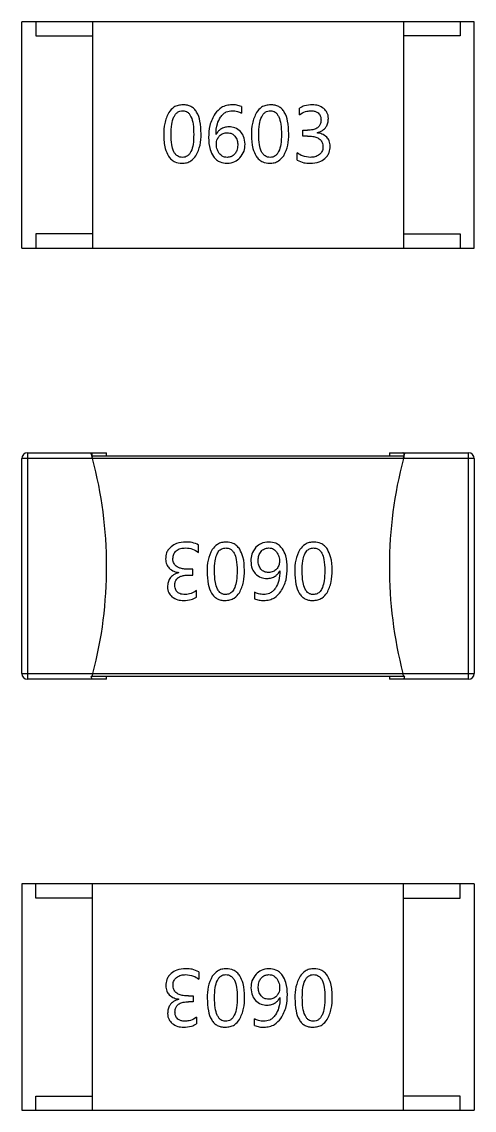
# Model space of a CAD drawing. Header units: millimetres. Extents: x 46.9 to 121.6, y 35.9 to 78.2.
# Drawn here: x 66.268 to 67.868, y 53.245 to 57.093 of the extents above; entities that cross this region are included whole.
import ezdxf

# ---------------------------------------------------------------- set-up
doc = ezdxf.new("R2010")
doc.units = ezdxf.units.MM

msp = doc.modelspace()

# ---------------------------------------------------------------- linework, layer by layer
at = {"color": 7, "linetype": 'Continuous', "lineweight": 25}
for p, q in [((67.8676, 57.0929), (66.2676, 57.0929)), ((66.2676, 56.2929), (66.2676, 57.0929)), ((66.3176, 57.0929), (66.3176, 57.0429)), ((66.5176, 57.0929), (66.5176, 56.2929)), ((67.6176, 57.0929), (67.6176, 56.2929)), ((67.8176, 57.0929), (67.8176, 57.0429)), ((67.8676, 56.2929), (67.8676, 57.0929)), ((66.3176, 57.0429), (66.5176, 57.0429)), ((67.8176, 57.0429), (67.6176, 57.0429)), ((67.0445, 56.7935), (67.0445, 56.7702)), ((67.2494, 56.764), (67.2494, 56.7879)), ((67.2618, 56.7097), (67.2777, 56.7097)), ((67.2618, 56.6888), (67.2618, 56.7097)), ((67.2784, 56.6888), (67.2618, 56.6888)), ((67.2416, 56.6032), (67.2416, 56.6294)), ((66.5176, 56.3429), (66.3176, 56.3429)), ((66.3176, 56.3429), (66.3176, 56.2929)), ((67.6176, 56.3429), (67.8176, 56.3429)), ((67.8176, 56.3429), (67.8176, 56.2929)), ((66.2676, 56.2929), (67.8676, 56.2929)), ((66.2876, 55.5687), (66.2876, 54.7687)), ((66.2876, 55.5687), (66.5676, 55.5687)), ((66.5676, 55.5587), (66.5676, 55.5687)), ((67.5675, 55.5687), (67.5675, 55.5587)), ((67.5675, 55.5687), (67.8475, 55.5687)), ((67.8475, 54.7687), (67.8475, 55.5687)), ((67.8675, 55.5487), (66.2676, 55.5487)), ((66.2676, 54.7887), (66.2676, 55.5487)), ((66.5167, 55.566), (66.5132, 55.566)), ((66.5148, 55.5587), (66.5152, 55.5587)), ((66.5167, 55.5529), (66.5167, 55.566)), ((66.5194, 55.5587), (67.6157, 55.5587)), ((67.6219, 55.566), (67.6183, 55.566)), ((67.6183, 55.566), (67.6183, 55.5529)), ((67.6199, 55.5587), (67.6203, 55.5587)), ((67.8675, 55.5487), (67.8675, 54.7887)), ((66.8931, 55.2168), (66.8931, 55.243)), ((66.873, 55.1574), (66.8563, 55.1574)), ((66.873, 55.1365), (66.873, 55.1574)), ((66.8571, 55.1365), (66.873, 55.1365)), ((66.8854, 55.0582), (66.8854, 55.0821)), ((67.0903, 55.0759), (67.0903, 55.0527)), ((66.2676, 54.7887), (67.6157, 54.7887)), ((66.5676, 54.7687), (66.2876, 54.7687)), ((66.5167, 54.7787), (66.5132, 54.7787)), ((66.5148, 54.7714), (66.5152, 54.7714)), ((66.5152, 54.7714), (66.5152, 54.773)), ((67.6172, 54.7787), (66.5179, 54.7787)), ((66.5676, 54.7687), (66.5676, 54.7787)), ((67.5675, 54.7787), (67.5675, 54.7687)), ((67.8475, 54.7687), (67.5675, 54.7687)), ((67.6157, 54.7887), (67.8675, 54.7887)), ((67.6219, 54.7787), (67.6183, 54.7787)), ((67.6199, 54.773), (67.6199, 54.7714)), ((67.6199, 54.7714), (67.6203, 54.7714)), ((66.2676, 54.0447), (66.2676, 53.2447)), ((67.8676, 54.0447), (66.2676, 54.0447)), ((66.3176, 53.9947), (66.3176, 54.0447)), ((66.5176, 53.2447), (66.5176, 54.0447)), ((67.6176, 53.2447), (67.6176, 54.0447)), ((67.8176, 53.9947), (67.8176, 54.0447)), ((67.8676, 54.0447), (67.8676, 53.2447)), ((66.5176, 53.9947), (66.3176, 53.9947)), ((67.6176, 53.9947), (67.8176, 53.9947)), ((66.8936, 53.7344), (66.8936, 53.7082)), ((66.8568, 53.6488), (66.8734, 53.6488)), ((66.8734, 53.6488), (66.8734, 53.6279)), ((66.8734, 53.6279), (66.8575, 53.6279)), ((66.8858, 53.5736), (66.8858, 53.5497)), ((67.0907, 53.5441), (67.0907, 53.5674)), ((66.3176, 53.2947), (66.5176, 53.2947)), ((66.3176, 53.2447), (66.3176, 53.2947)), ((67.8176, 53.2947), (67.6176, 53.2947)), ((67.8176, 53.2447), (67.8176, 53.2947)), ((66.2676, 53.2447), (67.8676, 53.2447))]:
    msp.add_line(p, q, dxfattribs=at)
for centre, radius, start, end in [((66.2876, 55.5487), 0.02, 90, 180), ((67.8475, 55.5487), 0.02, 0, 90), ((65.0676, 55.1658), 1.5, 345.4382, 14.7879), ((69.0675, 55.1658), 1.5, 165.2121, 194.5618), ((66.2876, 54.7887), 0.02, 180, 270), ((67.8475, 54.7887), 0.02, 270, 0)]:
    msp.add_arc(centre, radius, start, end, dxfattribs=at)
for points, knots in [([(66.8382, 56.7993), (66.8323, 56.7989), (66.821, 56.7982), (66.8019, 56.7902), (66.7929, 56.779), (66.7872, 56.7721)], [0, 0, 0, 0, 0.292157, 0.563194, 1, 1, 1, 1]), ([(66.9017, 56.6968), (66.9012, 56.7118), (66.9003, 56.7382), (66.8903, 56.7686), (66.8775, 56.7851), (66.8662, 56.7935), (66.8528, 56.7985), (66.8432, 56.799), (66.8382, 56.7993)], [0, 0, 0, 0, 0.331386, 0.583053, 0.688634, 0.788355, 0.889745, 1, 1, 1, 1]), ([(67.011, 56.7993), (67.0044, 56.7988), (66.9915, 56.798), (66.9693, 56.7887), (66.958, 56.776), (66.951, 56.768)], [0, 0, 0, 0, 0.283019, 0.553043, 1, 1, 1, 1]), ([(67.0445, 56.7935), (67.039, 56.7953), (67.0282, 56.799), (67.0167, 56.7992), (67.011, 56.7993)], [0, 0, 0, 0, 0.502037, 1, 1, 1, 1]), ([(67.1483, 56.7993), (67.1424, 56.7989), (67.1311, 56.7982), (67.1121, 56.7902), (67.103, 56.779), (67.0974, 56.7721)], [0, 0, 0, 0, 0.292157, 0.563194, 1, 1, 1, 1]), ([(67.2118, 56.6968), (67.2113, 56.7118), (67.2104, 56.7382), (67.2005, 56.7686), (67.1877, 56.7851), (67.1763, 56.7935), (67.1629, 56.7985), (67.1533, 56.799), (67.1483, 56.7993)], [0, 0, 0, 0, 0.331386, 0.583053, 0.688634, 0.788355, 0.889745, 1, 1, 1, 1]), ([(67.2952, 56.7993), (67.2859, 56.7988), (67.2699, 56.7979), (67.2555, 56.7909), (67.2494, 56.7879)], [0, 0, 0, 0, 0.578828, 1, 1, 1, 1]), ([(67.3363, 56.7859), (67.3297, 56.7902), (67.3171, 56.7983), (67.3023, 56.799), (67.2952, 56.7993)], [0, 0, 0, 0, 0.5281859, 1, 1, 1, 1]), ([(66.7872, 56.7721), (66.7816, 56.7594), (66.7703, 56.7339), (66.7699, 56.7061), (66.7697, 56.692)], [0, 0, 0, 0, 0.495858, 1, 1, 1, 1]), ([(66.7955, 56.6932), (66.7959, 56.7056), (66.7965, 56.7273), (66.8027, 56.7523), (66.811, 56.7662), (66.8183, 56.7732), (66.8271, 56.7776), (66.8335, 56.778), (66.8367, 56.7782)], [0, 0, 0, 0, 0.356233, 0.620692, 0.725417, 0.818211, 0.906806, 1, 1, 1, 1]), ([(66.8367, 56.7782), (66.8398, 56.778), (66.8459, 56.7776), (66.8542, 56.7733), (66.8611, 56.7664), (66.869, 56.7526), (66.8748, 56.728), (66.8754, 56.7067), (66.8757, 56.6945)], [0, 0, 0, 0, 0.090375, 0.177015, 0.268909, 0.373686, 0.64023, 1, 1, 1, 1]), ([(66.951, 56.768), (66.9437, 56.7545), (66.9296, 56.7282), (66.9287, 56.6984), (66.9283, 56.684)], [0, 0, 0, 0, 0.517188, 1, 1, 1, 1]), ([(66.9701, 56.7557), (66.9731, 56.7595), (66.9789, 56.7668), (66.9929, 56.7762), (67.0046, 56.7775), (67.0118, 56.7782)], [0, 0, 0, 0, 0.294179, 0.566677, 1, 1, 1, 1]), ([(67.0118, 56.7782), (67.0181, 56.7778), (67.0295, 56.777), (67.0399, 56.7723), (67.0445, 56.7702)], [0, 0, 0, 0, 0.554989, 1, 1, 1, 1]), ([(67.0974, 56.7721), (67.0918, 56.7594), (67.0805, 56.7339), (67.0801, 56.7061), (67.0799, 56.692)], [0, 0, 0, 0, 0.495858, 1, 1, 1, 1]), ([(67.1057, 56.6932), (67.106, 56.7056), (67.1066, 56.7273), (67.1128, 56.7523), (67.1211, 56.7662), (67.1284, 56.7732), (67.1372, 56.7776), (67.1436, 56.778), (67.1469, 56.7782)], [0, 0, 0, 0, 0.3562332, 0.6206922, 0.725417, 0.8182114, 0.9068058, 1, 1, 1, 1]), ([(67.1469, 56.7782), (67.15, 56.778), (67.156, 56.7776), (67.1644, 56.7733), (67.1712, 56.7664), (67.1791, 56.7526), (67.185, 56.728), (67.1855, 56.7067), (67.1859, 56.6945)], [0, 0, 0, 0, 0.090375, 0.177015, 0.268909, 0.373686, 0.64023, 1, 1, 1, 1]), ([(67.2494, 56.764), (67.2563, 56.7686), (67.2685, 56.7766), (67.2829, 56.7777), (67.289, 56.7782)], [0, 0, 0, 0, 0.571987, 1, 1, 1, 1]), ([(67.289, 56.7782), (67.2932, 56.7781), (67.3009, 56.7778), (67.3113, 56.7743), (67.3196, 56.768), (67.3251, 56.7578), (67.3256, 56.7497), (67.3258, 56.7453)], [0, 0, 0, 0, 0.2218518, 0.4076024, 0.5726415, 0.7691516, 1, 1, 1, 1]), ([(67.3518, 56.7513), (67.3516, 56.7551), (67.3511, 56.7624), (67.3467, 56.7749), (67.3402, 56.7817), (67.3363, 56.7859)], [0, 0, 0, 0, 0.290961, 0.564442, 1, 1, 1, 1]), ([(66.9547, 56.6939), (66.955, 56.7072), (66.9555, 56.729), (66.966, 56.7481), (66.9701, 56.7557)], [0, 0, 0, 0, 0.603654, 1, 1, 1, 1]), ([(67.3258, 56.7453), (67.3256, 56.7412), (67.3251, 56.7335), (67.3196, 56.7231), (67.3099, 56.7152), (67.2953, 56.7104), (67.284, 56.7099), (67.2777, 56.7097)], [0, 0, 0, 0, 0.1790574, 0.3382508, 0.4999453, 0.7220862, 1, 1, 1, 1]), ([(67.3118, 56.7003), (67.3184, 56.7027), (67.3309, 56.7073), (67.3441, 56.7204), (67.3509, 56.7357), (67.3515, 56.7459), (67.3518, 56.7513)], [0, 0, 0, 0, 0.301879, 0.564483, 0.770914, 1, 1, 1, 1]), ([(66.7697, 56.692), (66.7701, 56.6759), (66.7707, 56.65), (66.782, 56.6268), (66.7864, 56.618)], [0, 0, 0, 0, 0.619316, 1, 1, 1, 1]), ([(66.836, 56.6135), (66.8328, 56.6137), (66.8265, 56.6141), (66.8179, 56.6181), (66.8107, 56.6247), (66.8026, 56.6377), (66.7965, 56.6612), (66.7959, 56.6815), (66.7955, 56.6932)], [0, 0, 0, 0, 0.09633, 0.187172, 0.281033, 0.385705, 0.647712, 1, 1, 1, 1]), ([(66.8757, 56.6945), (66.8754, 56.6826), (66.8748, 56.662), (66.8688, 56.6382), (66.8608, 56.6249), (66.8537, 56.6183), (66.8452, 56.6141), (66.8391, 56.6137), (66.836, 56.6135)], [0, 0, 0, 0, 0.355119, 0.618941, 0.723701, 0.816835, 0.906046, 1, 1, 1, 1]), ([(66.8837, 56.6193), (66.8895, 56.6316), (66.9009, 56.6561), (66.9014, 56.6832), (66.9017, 56.6968)], [0, 0, 0, 0, 0.499978, 1, 1, 1, 1]), ([(66.9283, 56.684), (66.9287, 56.6693), (66.9295, 56.6453), (66.9411, 56.6245), (66.9456, 56.6163)], [0, 0, 0, 0, 0.61021, 1, 1, 1, 1]), ([(67.0001, 56.7214), (66.9946, 56.7211), (66.9842, 56.7204), (66.9709, 56.7139), (66.9611, 56.7048), (66.9569, 56.6977), (66.9547, 56.6939)], [0, 0, 0, 0, 0.290752, 0.557527, 0.769999, 1, 1, 1, 1]), ([(66.9557, 56.6614), (66.9562, 56.6671), (66.9572, 56.6773), (66.9634, 56.6854), (66.9662, 56.6889)], [0, 0, 0, 0, 0.55897, 1, 1, 1, 1]), ([(66.9662, 56.6889), (66.9706, 56.6926), (66.9786, 56.6995), (66.9891, 56.7002), (66.9939, 56.7005)], [0, 0, 0, 0, 0.545202, 1, 1, 1, 1]), ([(66.9939, 56.7005), (66.997, 56.7004), (67.003, 56.7), (67.013, 56.6969), (67.0183, 56.692), (67.0215, 56.689)], [0, 0, 0, 0, 0.305479, 0.583234, 1, 1, 1, 1]), ([(67.0415, 56.7045), (67.035, 56.7099), (67.0229, 56.72), (67.0073, 56.721), (67.0001, 56.7214)], [0, 0, 0, 0, 0.539829, 1, 1, 1, 1]), ([(67.0215, 56.689), (67.0246, 56.6839), (67.0307, 56.674), (67.0311, 56.6625), (67.0313, 56.6569)], [0, 0, 0, 0, 0.517661, 1, 1, 1, 1]), ([(67.057, 56.6596), (67.0564, 56.6692), (67.0553, 56.6858), (67.0455, 56.699), (67.0415, 56.7045)], [0, 0, 0, 0, 0.583943, 1, 1, 1, 1]), ([(67.0799, 56.692), (67.0802, 56.6759), (67.0808, 56.65), (67.0922, 56.6268), (67.0965, 56.618)], [0, 0, 0, 0, 0.619316, 1, 1, 1, 1]), ([(67.1461, 56.6135), (67.1429, 56.6137), (67.1367, 56.6141), (67.128, 56.6181), (67.1209, 56.6247), (67.1127, 56.6377), (67.1066, 56.6612), (67.106, 56.6815), (67.1057, 56.6932)], [0, 0, 0, 0, 0.09633, 0.187172, 0.281033, 0.385705, 0.647712, 1, 1, 1, 1]), ([(67.1859, 56.6945), (67.1855, 56.6826), (67.185, 56.662), (67.1789, 56.6382), (67.1709, 56.6249), (67.1639, 56.6183), (67.1554, 56.6141), (67.1492, 56.6137), (67.1461, 56.6135)], [0, 0, 0, 0, 0.355119, 0.61894, 0.7237, 0.816835, 0.906046, 1, 1, 1, 1]), ([(67.1939, 56.6193), (67.1996, 56.6316), (67.2111, 56.6561), (67.2116, 56.6832), (67.2118, 56.6968)], [0, 0, 0, 0, 0.499978, 1, 1, 1, 1]), ([(67.2784, 56.6888), (67.2846, 56.6886), (67.2958, 56.6882), (67.3109, 56.6844), (67.3231, 56.6774), (67.3316, 56.6656), (67.3324, 56.6559), (67.3328, 56.6508)], [0, 0, 0, 0, 0.245389, 0.447067, 0.616197, 0.798815, 1, 1, 1, 1]), ([(67.346, 56.6849), (67.3406, 56.6892), (67.3305, 56.6973), (67.3177, 56.6993), (67.3118, 56.7003)], [0, 0, 0, 0, 0.533051, 1, 1, 1, 1]), ([(67.3586, 56.6526), (67.358, 56.6595), (67.3569, 56.6715), (67.3493, 56.6809), (67.346, 56.6849)], [0, 0, 0, 0, 0.56689, 1, 1, 1, 1]), ([(66.9661, 56.6275), (66.9627, 56.6332), (66.9566, 56.6437), (66.9559, 56.6558), (66.9557, 56.6614)], [0, 0, 0, 0, 0.541915, 1, 1, 1, 1]), ([(67.0313, 56.6569), (67.0309, 56.6502), (67.0301, 56.6388), (67.0237, 56.6295), (67.021, 56.6256)], [0, 0, 0, 0, 0.58411, 1, 1, 1, 1]), ([(67.0391, 56.6114), (67.0448, 56.6192), (67.0554, 56.6336), (67.0565, 56.6514), (67.057, 56.6596)], [0, 0, 0, 0, 0.540462, 1, 1, 1, 1]), ([(67.3328, 56.6508), (67.3326, 56.6478), (67.3323, 56.6419), (67.3288, 56.632), (67.3238, 56.6268), (67.3207, 56.6236)], [0, 0, 0, 0, 0.295264, 0.570538, 1, 1, 1, 1]), ([(67.3392, 56.6091), (67.3424, 56.6123), (67.3489, 56.6186), (67.3569, 56.6333), (67.358, 56.6452), (67.3586, 56.6526)], [0, 0, 0, 0, 0.279307, 0.550198, 1, 1, 1, 1]), ([(66.7864, 56.618), (66.7896, 56.6137), (66.7959, 56.6054), (66.8119, 56.5948), (66.8253, 56.5934), (66.8336, 56.5926)], [0, 0, 0, 0, 0.28823, 0.55782, 1, 1, 1, 1]), ([(66.8336, 56.5926), (66.8393, 56.593), (66.8503, 56.5937), (66.869, 56.6015), (66.8781, 56.6125), (66.8837, 56.6193)], [0, 0, 0, 0, 0.288391, 0.55882, 1, 1, 1, 1]), ([(66.9456, 56.6163), (66.949, 56.6123), (66.9556, 56.6044), (66.9718, 56.5946), (66.9851, 56.5934), (66.9935, 56.5926)], [0, 0, 0, 0, 0.28371, 0.553416, 1, 1, 1, 1]), ([(66.9941, 56.6135), (66.991, 56.6137), (66.985, 56.6141), (66.9746, 56.6182), (66.9694, 56.624), (66.9661, 56.6275)], [0, 0, 0, 0, 0.286425, 0.55783, 1, 1, 1, 1]), ([(66.9935, 56.5926), (67.0033, 56.5935), (67.0206, 56.5951), (67.0335, 56.6065), (67.0391, 56.6114)], [0, 0, 0, 0, 0.566262, 1, 1, 1, 1]), ([(67.021, 56.6256), (67.019, 56.6236), (67.015, 56.6195), (67.006, 56.6146), (66.9987, 56.6139), (66.9941, 56.6135)], [0, 0, 0, 0, 0.283818, 0.555324, 1, 1, 1, 1]), ([(67.0965, 56.618), (67.0997, 56.6137), (67.106, 56.6054), (67.122, 56.5948), (67.1354, 56.5934), (67.1438, 56.5926)], [0, 0, 0, 0, 0.28823, 0.55782, 1, 1, 1, 1]), ([(67.1438, 56.5926), (67.1495, 56.593), (67.1605, 56.5937), (67.1792, 56.6015), (67.1882, 56.6125), (67.1939, 56.6193)], [0, 0, 0, 0, 0.2883908, 0.5588198, 1, 1, 1, 1]), ([(67.288, 56.6135), (67.2786, 56.6143), (67.2618, 56.6158), (67.2478, 56.6252), (67.2416, 56.6294)], [0, 0, 0, 0, 0.55816, 1, 1, 1, 1]), ([(67.2875, 56.5926), (67.2986, 56.5932), (67.3174, 56.5942), (67.3328, 56.6048), (67.3392, 56.6091)], [0, 0, 0, 0, 0.58927, 1, 1, 1, 1]), ([(67.3207, 56.6236), (67.3154, 56.6203), (67.3054, 56.6142), (67.2936, 56.6137), (67.288, 56.6135)], [0, 0, 0, 0, 0.522117, 1, 1, 1, 1]), ([(67.2416, 56.6032), (67.2492, 56.5998), (67.2638, 56.5932), (67.2797, 56.5928), (67.2875, 56.5926)], [0, 0, 0, 0, 0.515881, 1, 1, 1, 1]), ([(66.5167, 55.566), (66.5172, 55.5668), (66.5181, 55.5684), (66.519, 55.5686), (66.5194, 55.5687)], [0, 0, 0, 0, 0.559746, 1, 1, 1, 1]), ([(67.6183, 55.566), (67.6179, 55.5668), (67.617, 55.5684), (67.6161, 55.5686), (67.6157, 55.5687)], [0, 0, 0, 0, 0.558014, 1, 1, 1, 1]), ([(66.5149, 55.5597), (66.5145, 55.5611), (66.5139, 55.5635), (66.5134, 55.5652), (66.5132, 55.566)], [0, 0, 0, 0, 0.564669, 1, 1, 1, 1]), ([(66.5148, 55.5587), (66.5148, 55.5589), (66.5148, 55.5592), (66.5149, 55.5595), (66.5149, 55.5597)], [0, 0, 0, 0, 0.559997, 1, 1, 1, 1]), ([(66.5149, 55.5597), (66.515, 55.5595), (66.5151, 55.5591), (66.5152, 55.5588), (66.5152, 55.5587)], [0, 0, 0, 0, 0.56, 1, 1, 1, 1]), ([(66.5179, 55.5487), (66.5173, 55.5506), (66.5164, 55.5541), (66.5156, 55.5573), (66.5152, 55.5587)], [0, 0, 0, 0, 0.559724, 1, 1, 1, 1]), ([(66.5169, 55.5523), (66.517, 55.5533), (66.5173, 55.5553), (66.518, 55.5573), (66.5187, 55.5585), (66.5191, 55.5586), (66.5194, 55.5587)], [0, 0, 0, 0, 0.274829, 0.552481, 0.774418, 1, 1, 1, 1]), ([(67.6157, 55.5587), (67.616, 55.5586), (67.6166, 55.5583), (67.6173, 55.5567), (67.6179, 55.5547), (67.6181, 55.5531), (67.6182, 55.5523)], [0, 0, 0, 0, 0.283508, 0.566177, 0.785164, 1, 1, 1, 1]), ([(67.6172, 55.5487), (67.6177, 55.5506), (67.6187, 55.5541), (67.6195, 55.5573), (67.6199, 55.5587)], [0, 0, 0, 0, 0.5610111, 1, 1, 1, 1]), ([(67.6199, 55.5587), (67.6199, 55.5589), (67.62, 55.5592), (67.6201, 55.5595), (67.6201, 55.5597)], [0, 0, 0, 0, 0.56, 1, 1, 1, 1]), ([(67.6201, 55.5597), (67.6205, 55.5611), (67.6212, 55.5635), (67.6217, 55.5652), (67.6219, 55.566)], [0, 0, 0, 0, 0.5631298, 1, 1, 1, 1]), ([(67.6203, 55.5587), (67.6203, 55.5589), (67.6202, 55.5592), (67.6202, 55.5595), (67.6201, 55.5597)], [0, 0, 0, 0, 0.559617, 1, 1, 1, 1]), ([(66.7956, 55.2371), (66.7923, 55.2339), (66.7858, 55.2276), (66.7778, 55.2129), (66.7768, 55.201), (66.7761, 55.1935)], [0, 0, 0, 0, 0.279307, 0.550198, 1, 1, 1, 1]), ([(66.8473, 55.2536), (66.8362, 55.253), (66.8174, 55.2519), (66.8019, 55.2414), (66.7956, 55.2371)], [0, 0, 0, 0, 0.58927, 1, 1, 1, 1]), ([(66.802, 55.1954), (66.8026, 55.2006), (66.8036, 55.2083), (66.8088, 55.2172), (66.8123, 55.2208), (66.8141, 55.2226)], [0, 0, 0, 0, 0.509394, 0.751839, 1, 1, 1, 1]), ([(66.8141, 55.2226), (66.8162, 55.2242), (66.8208, 55.2275), (66.8318, 55.2318), (66.8408, 55.2323), (66.8468, 55.2327)], [0, 0, 0, 0, 0.228631, 0.484644, 1, 1, 1, 1]), ([(66.8468, 55.2327), (66.8552, 55.232), (66.872, 55.2307), (66.8861, 55.2214), (66.8931, 55.2168)], [0, 0, 0, 0, 0.499309, 1, 1, 1, 1]), ([(66.8931, 55.243), (66.8856, 55.2464), (66.871, 55.253), (66.855, 55.2534), (66.8473, 55.2536)], [0, 0, 0, 0, 0.515881, 1, 1, 1, 1]), ([(66.9409, 55.2269), (66.9352, 55.2146), (66.9237, 55.19), (66.9232, 55.1629), (66.9229, 55.1494)], [0, 0, 0, 0, 0.499978, 1, 1, 1, 1]), ([(66.991, 55.2536), (66.9853, 55.2532), (66.9743, 55.2525), (66.9556, 55.2446), (66.9465, 55.2337), (66.9409, 55.2269)], [0, 0, 0, 0, 0.288391, 0.55882, 1, 1, 1, 1]), ([(66.9489, 55.1517), (66.9492, 55.1634), (66.9497, 55.1828), (66.9555, 55.2067), (66.9637, 55.2219), (66.975, 55.2312), (66.9841, 55.2322), (66.9887, 55.2327)], [0, 0, 0, 0, 0.351816, 0.579785, 0.732323, 0.864404, 1, 1, 1, 1]), ([(66.9887, 55.2327), (66.9927, 55.2323), (67.0005, 55.2317), (67.0111, 55.225), (67.0207, 55.2119), (67.0281, 55.1871), (67.0287, 55.1661), (67.0291, 55.153)], [0, 0, 0, 0, 0.121688, 0.232035, 0.366597, 0.604955, 1, 1, 1, 1]), ([(67.0383, 55.2282), (67.035, 55.2325), (67.0288, 55.2408), (67.0128, 55.2514), (66.9993, 55.2527), (66.991, 55.2536)], [0, 0, 0, 0, 0.28823, 0.55782, 1, 1, 1, 1]), ([(67.0549, 55.1542), (67.0545, 55.1702), (67.054, 55.1962), (67.0426, 55.2194), (67.0383, 55.2282)], [0, 0, 0, 0, 0.619316, 1, 1, 1, 1]), ([(67.0957, 55.2348), (67.0899, 55.227), (67.0793, 55.2125), (67.0783, 55.1947), (67.0778, 55.1866)], [0, 0, 0, 0, 0.5404618, 1, 1, 1, 1]), ([(67.1413, 55.2536), (67.1315, 55.2527), (67.1142, 55.251), (67.1013, 55.2397), (67.0957, 55.2348)], [0, 0, 0, 0, 0.566262, 1, 1, 1, 1]), ([(67.1138, 55.2205), (67.1156, 55.2223), (67.1192, 55.2258), (67.128, 55.231), (67.1355, 55.232), (67.1406, 55.2327)], [0, 0, 0, 0, 0.252847, 0.49709, 1, 1, 1, 1]), ([(67.1406, 55.2327), (67.1438, 55.2325), (67.1499, 55.2321), (67.1602, 55.2279), (67.1654, 55.2222), (67.1687, 55.2186)], [0, 0, 0, 0, 0.295822, 0.557156, 1, 1, 1, 1]), ([(67.1892, 55.2298), (67.1858, 55.2339), (67.1792, 55.2417), (67.163, 55.2516), (67.1496, 55.2528), (67.1413, 55.2536)], [0, 0, 0, 0, 0.28371, 0.553416, 1, 1, 1, 1]), ([(67.2065, 55.1622), (67.206, 55.1768), (67.2053, 55.2009), (67.1937, 55.2217), (67.1892, 55.2298)], [0, 0, 0, 0, 0.61021, 1, 1, 1, 1]), ([(67.251, 55.2269), (67.2453, 55.2146), (67.2338, 55.19), (67.2333, 55.1629), (67.2331, 55.1494)], [0, 0, 0, 0, 0.499978, 1, 1, 1, 1]), ([(67.3011, 55.2536), (67.2954, 55.2532), (67.2844, 55.2525), (67.2657, 55.2446), (67.2567, 55.2337), (67.251, 55.2269)], [0, 0, 0, 0, 0.2883908, 0.5588198, 1, 1, 1, 1]), ([(67.259, 55.1517), (67.2593, 55.1634), (67.2599, 55.1828), (67.2656, 55.2067), (67.2739, 55.2219), (67.2852, 55.2312), (67.2942, 55.2322), (67.2988, 55.2327)], [0, 0, 0, 0, 0.351816, 0.579785, 0.732323, 0.864404, 1, 1, 1, 1]), ([(67.2988, 55.2327), (67.3029, 55.2323), (67.3106, 55.2317), (67.3212, 55.225), (67.3308, 55.2119), (67.3382, 55.1871), (67.3388, 55.1661), (67.3392, 55.153)], [0, 0, 0, 0, 0.1216883, 0.2320353, 0.3665967, 0.6049552, 1, 1, 1, 1]), ([(67.3484, 55.2282), (67.3452, 55.2325), (67.3389, 55.2408), (67.3229, 55.2514), (67.3095, 55.2527), (67.3011, 55.2536)], [0, 0, 0, 0, 0.28823, 0.55782, 1, 1, 1, 1]), ([(67.365, 55.1542), (67.3647, 55.1702), (67.3641, 55.1962), (67.3527, 55.2194), (67.3484, 55.2282)], [0, 0, 0, 0, 0.619316, 1, 1, 1, 1]), ([(66.7761, 55.1935), (66.7768, 55.1867), (66.7779, 55.1746), (66.7855, 55.1653), (66.7888, 55.1613)], [0, 0, 0, 0, 0.56689, 1, 1, 1, 1]), ([(66.8563, 55.1574), (66.8505, 55.1576), (66.8403, 55.1579), (66.827, 55.1609), (66.8174, 55.1652), (66.8105, 55.1707), (66.8057, 55.1774), (66.8025, 55.1857), (66.8022, 55.1919), (66.802, 55.1954)], [0, 0, 0, 0, 0.231348, 0.40628, 0.539648, 0.6487, 0.752933, 0.864661, 1, 1, 1, 1]), ([(67.0778, 55.1866), (67.0784, 55.1769), (67.0795, 55.1604), (67.0892, 55.1472), (67.0933, 55.1417)], [0, 0, 0, 0, 0.583943, 1, 1, 1, 1]), ([(67.1034, 55.1893), (67.1038, 55.1951), (67.1045, 55.2065), (67.1108, 55.2159), (67.1138, 55.2205)], [0, 0, 0, 0, 0.515713, 1, 1, 1, 1]), ([(67.1133, 55.1572), (67.1104, 55.1618), (67.1043, 55.1716), (67.1038, 55.1832), (67.1034, 55.1893)], [0, 0, 0, 0, 0.470719, 1, 1, 1, 1]), ([(67.1791, 55.1848), (67.1786, 55.1797), (67.1775, 55.1696), (67.1715, 55.1613), (67.1686, 55.1572)], [0, 0, 0, 0, 0.501966, 1, 1, 1, 1]), ([(67.1687, 55.2186), (67.1719, 55.2132), (67.1781, 55.2027), (67.1788, 55.1906), (67.1791, 55.1848)], [0, 0, 0, 0, 0.520768, 1, 1, 1, 1]), ([(66.823, 55.1459), (66.8163, 55.1434), (66.8038, 55.1388), (66.7906, 55.1257), (66.7839, 55.1105), (66.7833, 55.1003), (66.783, 55.0949)], [0, 0, 0, 0, 0.301879, 0.564483, 0.770914, 1, 1, 1, 1]), ([(66.7888, 55.1613), (66.7942, 55.1569), (66.8043, 55.1488), (66.8171, 55.1468), (66.823, 55.1459)], [0, 0, 0, 0, 0.533051, 1, 1, 1, 1]), ([(66.9229, 55.1494), (66.9235, 55.1344), (66.9244, 55.1079), (66.9343, 55.0776), (66.9471, 55.061), (66.9584, 55.0527), (66.9719, 55.0477), (66.9815, 55.0471), (66.9865, 55.0469)], [0, 0, 0, 0, 0.331386, 0.583053, 0.688634, 0.788355, 0.889745, 1, 1, 1, 1]), ([(66.9879, 55.0679), (66.9841, 55.0683), (66.9768, 55.0689), (66.9666, 55.0758), (66.9572, 55.0895), (66.9499, 55.1157), (66.9493, 55.1378), (66.9489, 55.1517)], [0, 0, 0, 0, 0.1099366, 0.2142178, 0.3482632, 0.5925867, 1, 1, 1, 1]), ([(67.0291, 55.153), (67.0288, 55.1407), (67.0282, 55.1203), (67.0223, 55.0951), (67.0137, 55.0792), (67.002, 55.0694), (66.9926, 55.0684), (66.9879, 55.0679)], [0, 0, 0, 0, 0.3533601, 0.5827108, 0.7352162, 0.8662597, 1, 1, 1, 1]), ([(67.0374, 55.0741), (67.043, 55.0867), (67.0543, 55.1122), (67.0547, 55.1401), (67.0549, 55.1542)], [0, 0, 0, 0, 0.4958576, 1, 1, 1, 1]), ([(67.1409, 55.1456), (67.1356, 55.1461), (67.1278, 55.1468), (67.1187, 55.1519), (67.1151, 55.1554), (67.1133, 55.1572)], [0, 0, 0, 0, 0.513507, 0.754491, 1, 1, 1, 1]), ([(67.1347, 55.1247), (67.1402, 55.1251), (67.1506, 55.1258), (67.1638, 55.1322), (67.1737, 55.1413), (67.1778, 55.1485), (67.18, 55.1522)], [0, 0, 0, 0, 0.290752, 0.557527, 0.769999, 1, 1, 1, 1]), ([(67.1686, 55.1572), (67.1667, 55.1555), (67.163, 55.1521), (67.1539, 55.1472), (67.1462, 55.1463), (67.1409, 55.1456)], [0, 0, 0, 0, 0.245972, 0.488321, 1, 1, 1, 1]), ([(67.18, 55.1522), (67.1798, 55.1404), (67.1795, 55.1185), (67.1693, 55.0993), (67.1647, 55.0905)], [0, 0, 0, 0, 0.542588, 1, 1, 1, 1]), ([(67.1838, 55.0781), (67.1911, 55.0917), (67.2052, 55.118), (67.2061, 55.1478), (67.2065, 55.1622)], [0, 0, 0, 0, 0.517188, 1, 1, 1, 1]), ([(67.2331, 55.1494), (67.2336, 55.1344), (67.2345, 55.1079), (67.2444, 55.0776), (67.2572, 55.061), (67.2686, 55.0527), (67.282, 55.0477), (67.2916, 55.0471), (67.2966, 55.0469)], [0, 0, 0, 0, 0.331386, 0.583053, 0.688634, 0.788355, 0.889745, 1, 1, 1, 1]), ([(67.298, 55.0679), (67.2943, 55.0683), (67.2869, 55.0689), (67.2767, 55.0758), (67.2673, 55.0895), (67.26, 55.1157), (67.2594, 55.1378), (67.259, 55.1517)], [0, 0, 0, 0, 0.109937, 0.214218, 0.348263, 0.592587, 1, 1, 1, 1]), ([(67.3392, 55.153), (67.3389, 55.1407), (67.3384, 55.1203), (67.3324, 55.0951), (67.3238, 55.0792), (67.3121, 55.0694), (67.3028, 55.0684), (67.298, 55.0679)], [0, 0, 0, 0, 0.35336, 0.582711, 0.735216, 0.86626, 1, 1, 1, 1]), ([(67.3475, 55.0741), (67.3531, 55.0867), (67.3644, 55.1122), (67.3648, 55.1401), (67.365, 55.1542)], [0, 0, 0, 0, 0.495858, 1, 1, 1, 1]), ([(66.8089, 55.1008), (66.8092, 55.1049), (66.8097, 55.1122), (66.8144, 55.1218), (66.8214, 55.1284), (66.8306, 55.133), (66.8426, 55.136), (66.8518, 55.1363), (66.8571, 55.1365)], [0, 0, 0, 0, 0.177791, 0.319078, 0.460254, 0.594127, 0.768288, 1, 1, 1, 1]), ([(67.0933, 55.1417), (67.0998, 55.1362), (67.1119, 55.1262), (67.1275, 55.1252), (67.1347, 55.1247)], [0, 0, 0, 0, 0.539829, 1, 1, 1, 1]), ([(66.783, 55.0949), (66.7832, 55.0911), (66.7836, 55.0838), (66.7881, 55.0712), (66.7945, 55.0645), (66.7985, 55.0603)], [0, 0, 0, 0, 0.2909609, 0.564442, 1, 1, 1, 1]), ([(66.8457, 55.0679), (66.842, 55.0681), (66.8355, 55.0683), (66.8268, 55.0706), (66.8204, 55.074), (66.8155, 55.0784), (66.8118, 55.0842), (66.8094, 55.0918), (66.8091, 55.0976), (66.8089, 55.1008)], [0, 0, 0, 0, 0.196201, 0.348397, 0.470472, 0.579064, 0.694404, 0.829149, 1, 1, 1, 1]), ([(66.8854, 55.0821), (66.8792, 55.078), (66.8671, 55.0699), (66.8527, 55.0686), (66.8457, 55.0679)], [0, 0, 0, 0, 0.515251, 1, 1, 1, 1]), ([(66.9865, 55.0469), (66.9923, 55.0472), (67.0036, 55.048), (67.0227, 55.0559), (67.0318, 55.0672), (67.0374, 55.0741)], [0, 0, 0, 0, 0.292157, 0.563194, 1, 1, 1, 1]), ([(67.1229, 55.0679), (67.1168, 55.0683), (67.1054, 55.0691), (67.095, 55.0738), (67.0903, 55.0759)], [0, 0, 0, 0, 0.544112, 1, 1, 1, 1]), ([(67.1647, 55.0905), (67.1615, 55.0865), (67.1556, 55.0791), (67.1414, 55.0699), (67.13, 55.0687), (67.1229, 55.0679)], [0, 0, 0, 0, 0.311103, 0.573673, 1, 1, 1, 1]), ([(67.1237, 55.0469), (67.1303, 55.0473), (67.1433, 55.0482), (67.1654, 55.0575), (67.1767, 55.0702), (67.1838, 55.0781)], [0, 0, 0, 0, 0.283019, 0.553043, 1, 1, 1, 1]), ([(67.2966, 55.0469), (67.3025, 55.0472), (67.3138, 55.048), (67.3328, 55.0559), (67.3419, 55.0672), (67.3475, 55.0741)], [0, 0, 0, 0, 0.292157, 0.563194, 1, 1, 1, 1]), ([(66.7985, 55.0603), (66.8051, 55.056), (66.8176, 55.0479), (66.8325, 55.0472), (66.8395, 55.0469)], [0, 0, 0, 0, 0.528186, 1, 1, 1, 1]), ([(66.8395, 55.0469), (66.8488, 55.0474), (66.8649, 55.0483), (66.8793, 55.0553), (66.8854, 55.0582)], [0, 0, 0, 0, 0.578828, 1, 1, 1, 1]), ([(67.0903, 55.0527), (67.0957, 55.0508), (67.1066, 55.0471), (67.118, 55.047), (67.1237, 55.0469)], [0, 0, 0, 0, 0.502037, 1, 1, 1, 1]), ([(66.5149, 54.772), (66.5145, 54.773), (66.5139, 54.7749), (66.5134, 54.7776), (66.5132, 54.7787)], [0, 0, 0, 0, 0.56466, 1, 1, 1, 1]), ([(66.5148, 54.7714), (66.5148, 54.7715), (66.5148, 54.7717), (66.5149, 54.7719), (66.5149, 54.772)], [0, 0, 0, 0, 0.559997, 1, 1, 1, 1]), ([(66.5149, 54.772), (66.515, 54.7722), (66.5151, 54.7725), (66.5152, 54.7728), (66.5152, 54.773)], [0, 0, 0, 0, 0.56, 1, 1, 1, 1]), ([(66.5179, 54.7687), (66.5173, 54.7688), (66.5164, 54.7691), (66.5156, 54.7707), (66.5152, 54.7714)], [0, 0, 0, 0, 0.559724, 1, 1, 1, 1]), ([(66.5167, 54.7787), (66.5172, 54.7805), (66.5181, 54.7837), (66.519, 54.7872), (66.5194, 54.7887)], [0, 0, 0, 0, 0.559746, 1, 1, 1, 1]), ([(66.5179, 54.7787), (66.5177, 54.7787), (66.5174, 54.7788), (66.517, 54.7792), (66.5169, 54.7794)], [0, 0, 0, 0, 0.56075, 1, 1, 1, 1]), ([(67.6183, 54.7787), (67.6179, 54.7805), (67.617, 54.7837), (67.6161, 54.7872), (67.6157, 54.7887)], [0, 0, 0, 0, 0.557902, 1, 1, 1, 1]), ([(67.6182, 54.7794), (67.618, 54.7792), (67.6177, 54.7788), (67.6173, 54.7787), (67.6172, 54.7787)], [0, 0, 0, 0, 0.558902, 1, 1, 1, 1]), ([(67.6172, 54.7687), (67.6177, 54.7688), (67.6187, 54.7691), (67.6195, 54.7707), (67.6199, 54.7714)], [0, 0, 0, 0, 0.561011, 1, 1, 1, 1]), ([(67.6199, 54.773), (67.6199, 54.7728), (67.62, 54.7725), (67.6201, 54.7721), (67.6201, 54.772)], [0, 0, 0, 0, 0.56, 1, 1, 1, 1]), ([(67.6201, 54.772), (67.6205, 54.773), (67.6212, 54.7749), (67.6217, 54.7775), (67.6219, 54.7787)], [0, 0, 0, 0, 0.56313, 1, 1, 1, 1]), ([(67.6203, 54.7714), (67.6203, 54.7715), (67.6202, 54.7717), (67.6202, 54.7719), (67.6201, 54.772)], [0, 0, 0, 0, 0.559617, 1, 1, 1, 1]), ([(66.796, 53.7285), (66.7928, 53.7253), (66.7863, 53.719), (66.7783, 53.7043), (66.7772, 53.6924), (66.7766, 53.685)], [0, 0, 0, 0, 0.279307, 0.550198, 1, 1, 1, 1]), ([(66.8477, 53.745), (66.8366, 53.7444), (66.8178, 53.7434), (66.8024, 53.7328), (66.796, 53.7285)], [0, 0, 0, 0, 0.5892702, 1, 1, 1, 1]), ([(66.8145, 53.714), (66.8198, 53.7173), (66.8298, 53.7234), (66.8416, 53.7239), (66.8472, 53.7241)], [0, 0, 0, 0, 0.522117, 1, 1, 1, 1]), ([(66.8472, 53.7241), (66.8566, 53.7233), (66.8734, 53.7218), (66.8874, 53.7124), (66.8936, 53.7082)], [0, 0, 0, 0, 0.55816, 1, 1, 1, 1]), ([(66.8936, 53.7344), (66.886, 53.7378), (66.8714, 53.7444), (66.8555, 53.7448), (66.8477, 53.745)], [0, 0, 0, 0, 0.515881, 1, 1, 1, 1]), ([(66.9914, 53.745), (66.9857, 53.7446), (66.9747, 53.7439), (66.956, 53.7361), (66.947, 53.7251), (66.9413, 53.7183)], [0, 0, 0, 0, 0.288391, 0.55882, 1, 1, 1, 1]), ([(66.9493, 53.6431), (66.9497, 53.655), (66.9502, 53.6756), (66.9563, 53.6994), (66.9643, 53.7127), (66.9713, 53.7193), (66.9798, 53.7235), (66.986, 53.7239), (66.9891, 53.7241)], [0, 0, 0, 0, 0.355119, 0.61894, 0.7237, 0.816835, 0.906046, 1, 1, 1, 1]), ([(66.9891, 53.7241), (66.9923, 53.7239), (66.9985, 53.7235), (67.0072, 53.7195), (67.0143, 53.7129), (67.0225, 53.6999), (67.0286, 53.6764), (67.0292, 53.6561), (67.0295, 53.6444)], [0, 0, 0, 0, 0.09633, 0.187172, 0.281033, 0.385705, 0.647712, 1, 1, 1, 1]), ([(67.0387, 53.7196), (67.0355, 53.7239), (67.0292, 53.7322), (67.0132, 53.7428), (66.9998, 53.7442), (66.9914, 53.745)], [0, 0, 0, 0, 0.28823, 0.55782, 1, 1, 1, 1]), ([(67.0961, 53.7262), (67.0904, 53.7184), (67.0798, 53.704), (67.0787, 53.6862), (67.0782, 53.678)], [0, 0, 0, 0, 0.540462, 1, 1, 1, 1]), ([(67.1417, 53.745), (67.1319, 53.7441), (67.1146, 53.7425), (67.1017, 53.7311), (67.0961, 53.7262)], [0, 0, 0, 0, 0.566262, 1, 1, 1, 1]), ([(67.1142, 53.712), (67.1162, 53.714), (67.1202, 53.7181), (67.1292, 53.723), (67.1365, 53.7237), (67.1411, 53.7241)], [0, 0, 0, 0, 0.2838182, 0.5553235, 1, 1, 1, 1]), ([(67.1411, 53.7241), (67.1442, 53.7239), (67.1502, 53.7235), (67.1606, 53.7194), (67.1658, 53.7136), (67.1691, 53.7101)], [0, 0, 0, 0, 0.286425, 0.55783, 1, 1, 1, 1]), ([(67.1896, 53.7213), (67.1862, 53.7253), (67.1796, 53.7332), (67.1634, 53.743), (67.1501, 53.7442), (67.1417, 53.745)], [0, 0, 0, 0, 0.2837102, 0.5534158, 1, 1, 1, 1]), ([(67.2069, 53.6536), (67.2065, 53.6683), (67.2057, 53.6923), (67.1941, 53.7131), (67.1896, 53.7213)], [0, 0, 0, 0, 0.61021, 1, 1, 1, 1]), ([(67.3016, 53.745), (67.2959, 53.7446), (67.2849, 53.7439), (67.2662, 53.7361), (67.2571, 53.7251), (67.2515, 53.7183)], [0, 0, 0, 0, 0.288391, 0.55882, 1, 1, 1, 1]), ([(67.2595, 53.6431), (67.2598, 53.655), (67.2604, 53.6756), (67.2664, 53.6994), (67.2744, 53.7127), (67.2815, 53.7193), (67.29, 53.7235), (67.2961, 53.7239), (67.2992, 53.7241)], [0, 0, 0, 0, 0.355119, 0.618941, 0.723701, 0.816835, 0.906046, 1, 1, 1, 1]), ([(67.2992, 53.7241), (67.3024, 53.7239), (67.3087, 53.7235), (67.3173, 53.7195), (67.3245, 53.7129), (67.3326, 53.6999), (67.3387, 53.6764), (67.3393, 53.6561), (67.3397, 53.6444)], [0, 0, 0, 0, 0.0963301, 0.187172, 0.2810334, 0.3857046, 0.6477121, 1, 1, 1, 1]), ([(67.3488, 53.7196), (67.3456, 53.7239), (67.3393, 53.7322), (67.3233, 53.7428), (67.3099, 53.7442), (67.3016, 53.745)], [0, 0, 0, 0, 0.28823, 0.55782, 1, 1, 1, 1]), ([(66.7766, 53.685), (66.7772, 53.6781), (66.7783, 53.6661), (66.7859, 53.6567), (66.7892, 53.6527)], [0, 0, 0, 0, 0.56689, 1, 1, 1, 1]), ([(66.8024, 53.6868), (66.8026, 53.6898), (66.8029, 53.6957), (66.8064, 53.7056), (66.8114, 53.7108), (66.8145, 53.714)], [0, 0, 0, 0, 0.295264, 0.570538, 1, 1, 1, 1]), ([(66.8568, 53.6488), (66.8506, 53.649), (66.8394, 53.6494), (66.8243, 53.6532), (66.8121, 53.6602), (66.8036, 53.672), (66.8028, 53.6817), (66.8024, 53.6868)], [0, 0, 0, 0, 0.245389, 0.447067, 0.616197, 0.798815, 1, 1, 1, 1]), ([(66.9413, 53.7183), (66.9356, 53.706), (66.9241, 53.6815), (66.9236, 53.6544), (66.9234, 53.6408)], [0, 0, 0, 0, 0.499978, 1, 1, 1, 1]), ([(67.0553, 53.6456), (67.055, 53.6617), (67.0544, 53.6876), (67.043, 53.7108), (67.0387, 53.7196)], [0, 0, 0, 0, 0.619316, 1, 1, 1, 1]), ([(67.1039, 53.6807), (67.1043, 53.6874), (67.1051, 53.6988), (67.1115, 53.7081), (67.1142, 53.712)], [0, 0, 0, 0, 0.58411, 1, 1, 1, 1]), ([(67.1691, 53.7101), (67.1725, 53.7044), (67.1786, 53.6939), (67.1793, 53.6818), (67.1795, 53.6762)], [0, 0, 0, 0, 0.541915, 1, 1, 1, 1]), ([(67.2515, 53.7183), (67.2457, 53.706), (67.2343, 53.6815), (67.2338, 53.6544), (67.2335, 53.6408)], [0, 0, 0, 0, 0.499978, 1, 1, 1, 1]), ([(67.3655, 53.6456), (67.3651, 53.6617), (67.3645, 53.6876), (67.3532, 53.7108), (67.3488, 53.7196)], [0, 0, 0, 0, 0.619316, 1, 1, 1, 1]), ([(66.7892, 53.6527), (66.7946, 53.6484), (66.8047, 53.6403), (66.8175, 53.6383), (66.8234, 53.6373)], [0, 0, 0, 0, 0.5330513, 1, 1, 1, 1]), ([(67.0295, 53.6444), (67.0292, 53.632), (67.0286, 53.6103), (67.0224, 53.5854), (67.0141, 53.5714), (67.0068, 53.5644), (66.998, 53.56), (66.9916, 53.5596), (66.9883, 53.5594)], [0, 0, 0, 0, 0.356233, 0.620692, 0.725417, 0.818211, 0.906806, 1, 1, 1, 1]), ([(67.0378, 53.5655), (67.0434, 53.5782), (67.0547, 53.6037), (67.0551, 53.6315), (67.0553, 53.6456)], [0, 0, 0, 0, 0.495858, 1, 1, 1, 1]), ([(67.0782, 53.678), (67.0788, 53.6684), (67.0799, 53.6518), (67.0897, 53.6386), (67.0937, 53.6331)], [0, 0, 0, 0, 0.583943, 1, 1, 1, 1]), ([(67.1137, 53.6486), (67.1106, 53.6537), (67.1045, 53.6636), (67.1041, 53.6751), (67.1039, 53.6807)], [0, 0, 0, 0, 0.517661, 1, 1, 1, 1]), ([(67.1413, 53.6371), (67.1382, 53.6372), (67.1322, 53.6376), (67.1222, 53.6407), (67.1169, 53.6456), (67.1137, 53.6486)], [0, 0, 0, 0, 0.305479, 0.583234, 1, 1, 1, 1]), ([(67.1351, 53.6162), (67.1406, 53.6165), (67.151, 53.6172), (67.1643, 53.6237), (67.1741, 53.6328), (67.1783, 53.6399), (67.1805, 53.6437)], [0, 0, 0, 0, 0.290752, 0.557527, 0.769999, 1, 1, 1, 1]), ([(67.169, 53.6487), (67.1646, 53.645), (67.1566, 53.6381), (67.1461, 53.6374), (67.1413, 53.6371)], [0, 0, 0, 0, 0.545202, 1, 1, 1, 1]), ([(67.1805, 53.6437), (67.1802, 53.6304), (67.1797, 53.6086), (67.1692, 53.5895), (67.1651, 53.5819)], [0, 0, 0, 0, 0.603654, 1, 1, 1, 1]), ([(67.1795, 53.6762), (67.179, 53.6705), (67.178, 53.6603), (67.1718, 53.6522), (67.169, 53.6487)], [0, 0, 0, 0, 0.55897, 1, 1, 1, 1]), ([(67.1842, 53.5696), (67.1915, 53.5831), (67.2056, 53.6094), (67.2065, 53.6392), (67.2069, 53.6536)], [0, 0, 0, 0, 0.517188, 1, 1, 1, 1]), ([(67.3397, 53.6444), (67.3393, 53.632), (67.3387, 53.6103), (67.3325, 53.5854), (67.3242, 53.5714), (67.3169, 53.5644), (67.3081, 53.56), (67.3017, 53.5596), (67.2985, 53.5594)], [0, 0, 0, 0, 0.3562332, 0.6206921, 0.725417, 0.8182113, 0.9068058, 1, 1, 1, 1]), ([(67.348, 53.5655), (67.3536, 53.5782), (67.3649, 53.6037), (67.3653, 53.6315), (67.3655, 53.6456)], [0, 0, 0, 0, 0.495858, 1, 1, 1, 1]), ([(66.8234, 53.6373), (66.8168, 53.6349), (66.8043, 53.6303), (66.7911, 53.6172), (66.7843, 53.6019), (66.7837, 53.5917), (66.7834, 53.5863)], [0, 0, 0, 0, 0.301879, 0.564483, 0.770914, 1, 1, 1, 1]), ([(66.8094, 53.5923), (66.8096, 53.5964), (66.8101, 53.6041), (66.8156, 53.6145), (66.8253, 53.6224), (66.8399, 53.6272), (66.8512, 53.6277), (66.8575, 53.6279)], [0, 0, 0, 0, 0.1790574, 0.3382508, 0.4999453, 0.7220862, 1, 1, 1, 1]), ([(66.9234, 53.6408), (66.9239, 53.6258), (66.9248, 53.5994), (66.9347, 53.569), (66.9475, 53.5525), (66.9589, 53.5441), (66.9723, 53.5391), (66.9819, 53.5386), (66.9869, 53.5383)], [0, 0, 0, 0, 0.331386, 0.583053, 0.688634, 0.788355, 0.889745, 1, 1, 1, 1]), ([(66.9883, 53.5594), (66.9852, 53.5596), (66.9792, 53.56), (66.9708, 53.5643), (66.964, 53.5712), (66.9561, 53.585), (66.9502, 53.6096), (66.9497, 53.6309), (66.9493, 53.6431)], [0, 0, 0, 0, 0.090375, 0.177015, 0.268909, 0.373686, 0.64023, 1, 1, 1, 1]), ([(67.0937, 53.6331), (67.1002, 53.6277), (67.1123, 53.6176), (67.1279, 53.6166), (67.1351, 53.6162)], [0, 0, 0, 0, 0.539829, 1, 1, 1, 1]), ([(67.2335, 53.6408), (67.234, 53.6258), (67.2349, 53.5994), (67.2449, 53.569), (67.2577, 53.5525), (67.269, 53.5441), (67.2824, 53.5391), (67.292, 53.5386), (67.297, 53.5383)], [0, 0, 0, 0, 0.331386, 0.583053, 0.688634, 0.788355, 0.889745, 1, 1, 1, 1]), ([(67.2985, 53.5594), (67.2954, 53.5596), (67.2893, 53.56), (67.281, 53.5643), (67.2741, 53.5712), (67.2662, 53.585), (67.2604, 53.6096), (67.2598, 53.6309), (67.2595, 53.6431)], [0, 0, 0, 0, 0.090375, 0.177015, 0.268909, 0.373686, 0.64023, 1, 1, 1, 1]), ([(66.7834, 53.5863), (66.7836, 53.5825), (66.7841, 53.5752), (66.7885, 53.5627), (66.795, 53.5559), (66.7989, 53.5517)], [0, 0, 0, 0, 0.290961, 0.564442, 1, 1, 1, 1]), ([(66.8462, 53.5594), (66.842, 53.5595), (66.8343, 53.5598), (66.8239, 53.5633), (66.8156, 53.5696), (66.8101, 53.5798), (66.8096, 53.5879), (66.8094, 53.5923)], [0, 0, 0, 0, 0.221852, 0.407602, 0.572642, 0.769152, 1, 1, 1, 1]), ([(66.8858, 53.5736), (66.8789, 53.569), (66.8667, 53.561), (66.8523, 53.5599), (66.8462, 53.5594)], [0, 0, 0, 0, 0.571987, 1, 1, 1, 1]), ([(67.1234, 53.5594), (67.1171, 53.5598), (67.1057, 53.5606), (67.0953, 53.5653), (67.0907, 53.5674)], [0, 0, 0, 0, 0.554989, 1, 1, 1, 1]), ([(67.1651, 53.5819), (67.1621, 53.5781), (67.1563, 53.5708), (67.1423, 53.5614), (67.1306, 53.5601), (67.1234, 53.5594)], [0, 0, 0, 0, 0.294179, 0.566677, 1, 1, 1, 1]), ([(67.1242, 53.5383), (67.1308, 53.5388), (67.1437, 53.5396), (67.1659, 53.5489), (67.1772, 53.5616), (67.1842, 53.5696)], [0, 0, 0, 0, 0.283019, 0.553043, 1, 1, 1, 1]), ([(66.7989, 53.5517), (66.8055, 53.5474), (66.8181, 53.5393), (66.8329, 53.5386), (66.84, 53.5383)], [0, 0, 0, 0, 0.528186, 1, 1, 1, 1]), ([(66.84, 53.5383), (66.8493, 53.5388), (66.8653, 53.5397), (66.8797, 53.5467), (66.8858, 53.5497)], [0, 0, 0, 0, 0.578828, 1, 1, 1, 1]), ([(66.9869, 53.5383), (66.9928, 53.5387), (67.0041, 53.5394), (67.0231, 53.5474), (67.0322, 53.5586), (67.0378, 53.5655)], [0, 0, 0, 0, 0.2921571, 0.5631944, 1, 1, 1, 1]), ([(67.0907, 53.5441), (67.0962, 53.5423), (67.107, 53.5386), (67.1185, 53.5384), (67.1242, 53.5383)], [0, 0, 0, 0, 0.502037, 1, 1, 1, 1]), ([(67.297, 53.5383), (67.3029, 53.5387), (67.3142, 53.5394), (67.3333, 53.5474), (67.3423, 53.5586), (67.348, 53.5655)], [0, 0, 0, 0, 0.292157, 0.563194, 1, 1, 1, 1])]:
    msp.add_open_spline(points, degree=3, knots=knots, dxfattribs=at)

doc.saveas('drawing.dxf')
